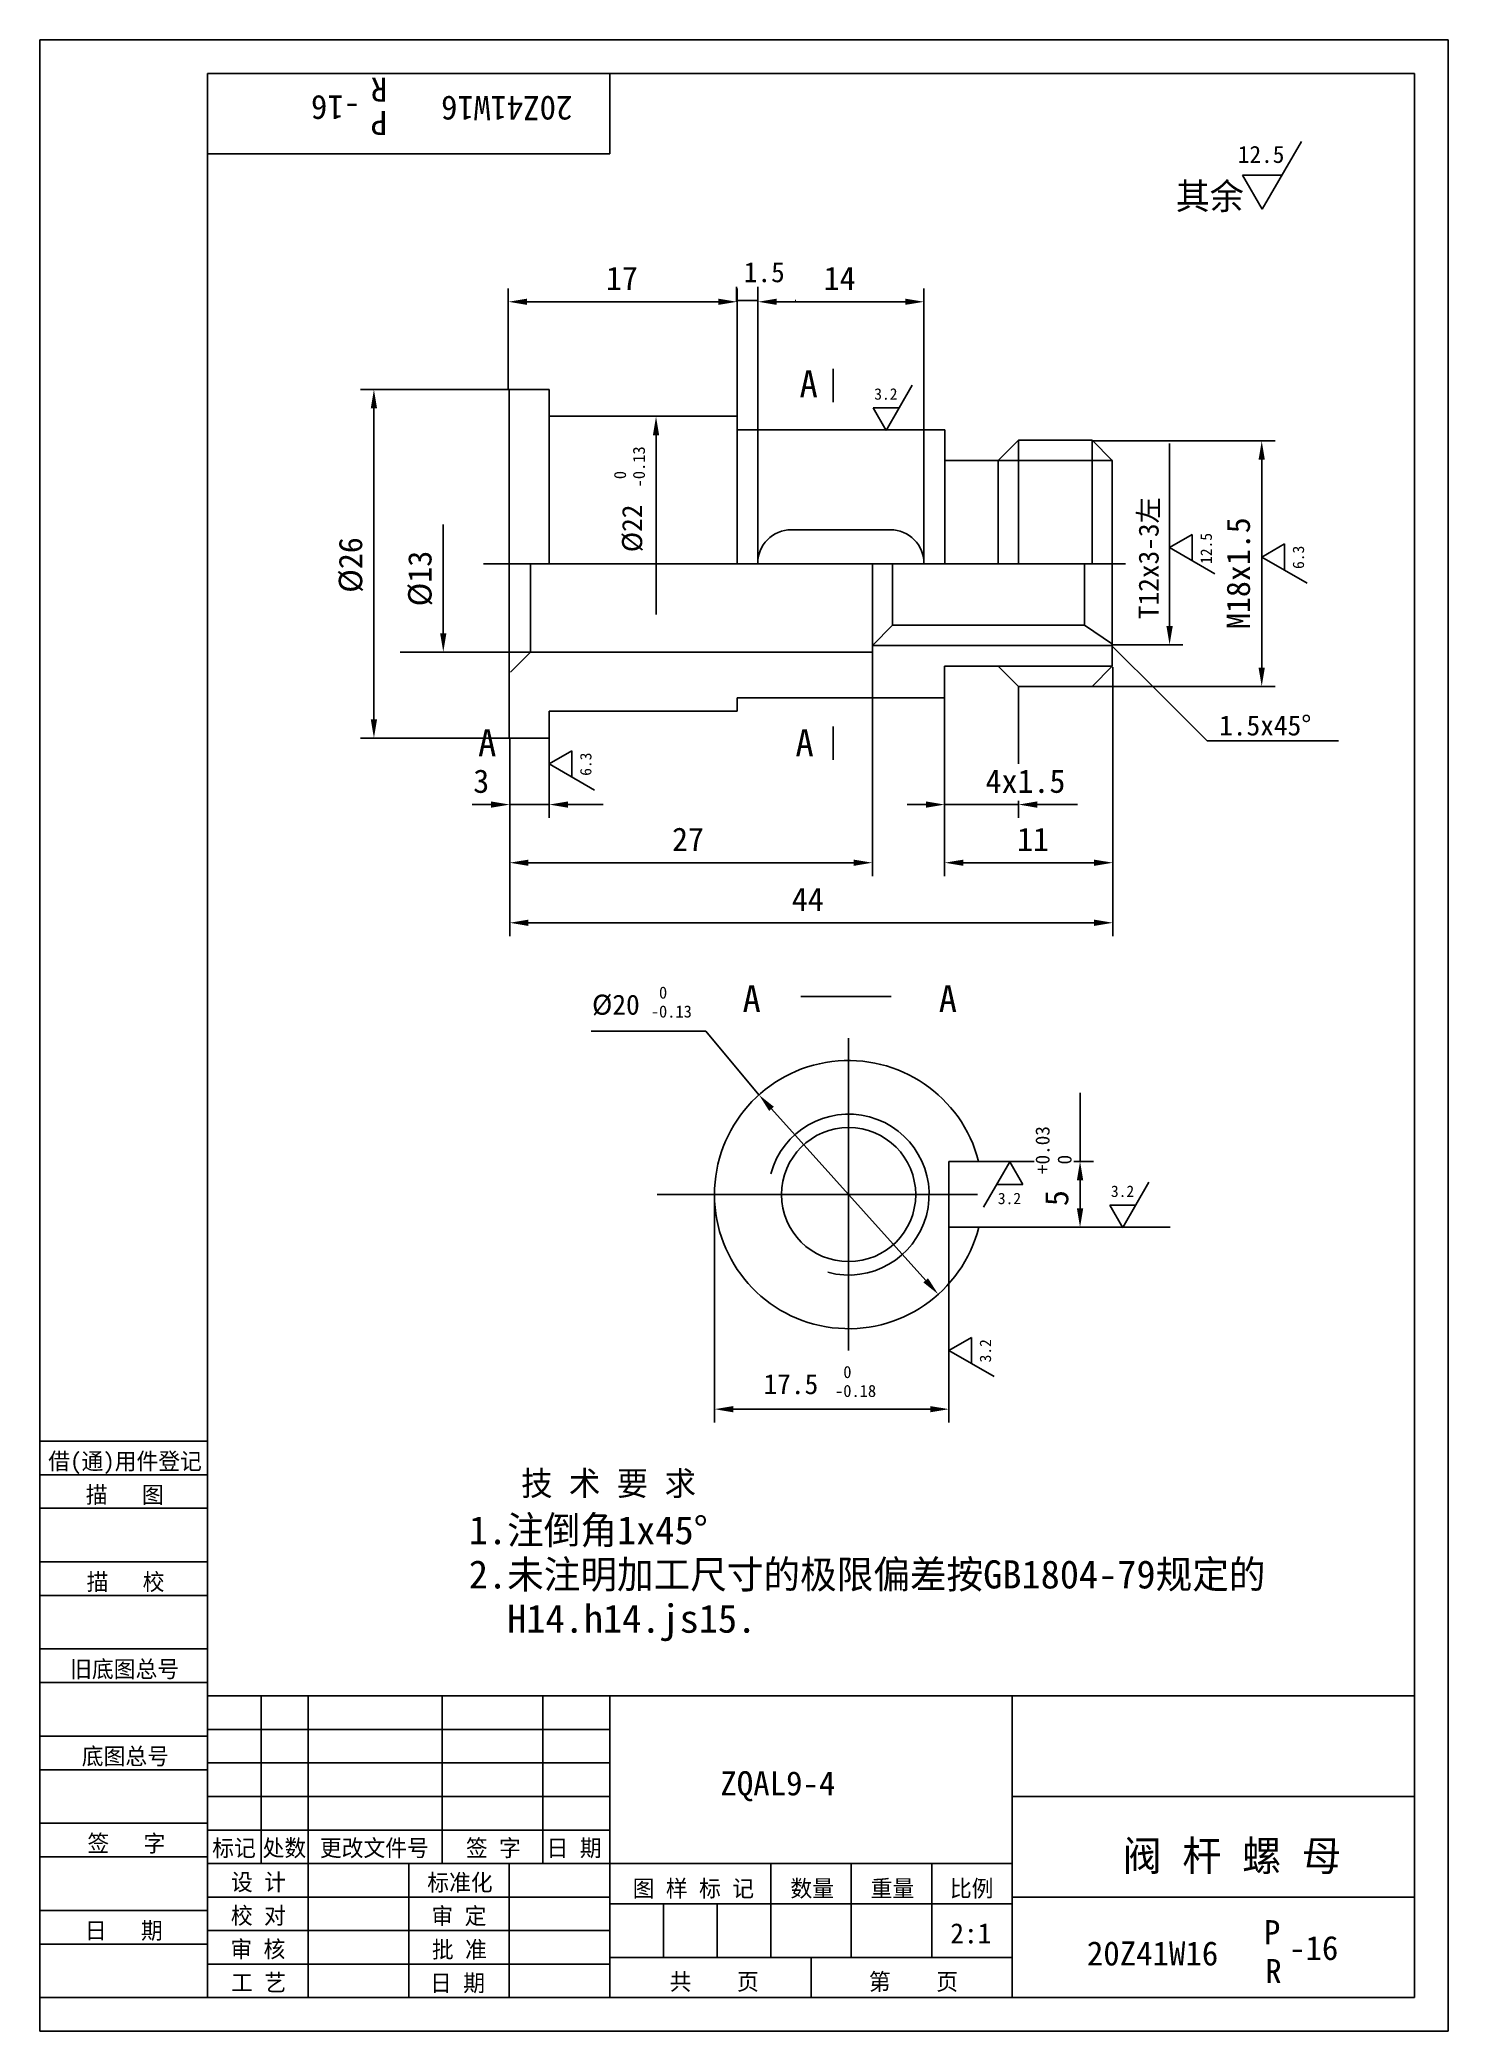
# Model space of a CAD drawing. Header units: metres. Extents: x 0 to 210, y 0 to 297.
import ezdxf

# ---------------------------------------------------------------- set-up
doc = ezdxf.new("R2010")
doc.units = ezdxf.units.M
for name, color, linetype in [('C', 6, 'Continuous'), ('D', 1, 'Continuous'), ('FL', 5, 'Continuous'), ('T', 7, 'Continuous'), ('TL', 4, 'Continuous')]:
    doc.layers.add(name, color=color, linetype=linetype)

# ---------------------------------------------------------------- blocks, each defined once
blk = doc.blocks.new('TUKUN4')
at = {"layer": 'FL'}
for p, q in [((0, 297), (0, 0)), ((210, 297), (0, 297)), ((210, 0), (210, 297)), ((0, 78), (25, 78)), ((0, 70), (25, 70)), ((0, 65), (25, 65)), ((0, 57), (25, 57)), ((0, 52), (25, 52)), ((33, 25), (33, 50)), ((40, 5), (40, 50)), ((60, 25), (60, 50)), ((75, 25), (75, 50)), ((25, 45), (85, 45)), ((0, 44), (25, 44)), ((0, 39), (25, 39)), ((25, 40), (85, 40)), ((25, 35), (85, 35)), ((0, 31), (25, 31)), ((25, 30), (85, 30)), ((0, 26), (25, 26)), ((70, 5), (70, 25)), ((0, 18), (25, 18)), ((25, 20), (85, 20)), ((25, 15), (85, 15)), ((0, 13), (25, 13)), ((25, 10), (85, 10)), ((0, 0), (210, 0))]:
    blk.add_line(p, q, dxfattribs=at)
at = {"layer": 'TL'}
for p, q in [((25, 5), (25, 292)), ((205, 292), (25, 292)), ((85, 292), (85, 280)), ((205, 5), (205, 292)), ((85, 280), (25, 280)), ((0, 88), (25, 88)), ((0, 83), (25, 83)), ((205, 50), (25, 50)), ((85, 5), (85, 50)), ((145, 5), (145, 50)), ((205, 35), (145, 35)), ((145, 25), (25, 25)), ((55, 5), (55, 25)), ((109, 11), (109, 25)), ((121, 11), (121, 25)), ((133, 11), (133, 25)), ((85, 19), (145, 19)), ((93, 11), (93, 19)), ((101, 11), (101, 19)), ((205, 20), (145, 20)), ((145, 11), (85, 11)), ((115, 5), (115, 11)), ((0, 5), (205, 5))]:
    blk.add_line(p, q, dxfattribs=at)
at = {"layer": 'T'}
for s, p in [('借(通)用件登记', (1.26, 83.76)), ('描   图', (6.86, 78.76)), ('描   校', (6.98, 65.76)), ('旧底图总号', (4.52, 52.76)), ('底图总号', (6.25, 39.76)), ('签   字', (7.1, 26.76)), ('标记', (25.71, 26.07)), ('处数', (33.22, 26.07)), ('更改文件号', (41.75, 26.07)), ('签 字', (63.53, 26.07)), ('日 期', (75.57, 26.07)), ('设 计', (28.5, 20.99)), ('标准化', (57.77, 20.93)), ('图 样 标 记', (88.4, 20.04)), ('数量', (111.92, 20.04)), ('重量', (123.88, 20.04)), ('比例', (135.7, 20.04)), ('校 对', (28.48, 15.99)), ('审 定', (58.39, 15.93)), ('日   期', (6.72, 13.76)), ('审 核', (28.41, 10.99)), ('批 准', (58.46, 10.93)), ('共    页', (93.91, 6.13)), ('第    页', (123.62, 6.13)), ('工 艺', (28.52, 5.99)), ('日 期', (58.18, 5.93))]:
    blk.add_text(s, height=2.5, dxfattribs=at).set_placement(p)

msp = doc.modelspace()

# ---------------------------------------------------------------- linework, layer by layer
at = {"layer": 'C'}
for p, q in [((66.16, 218.85), (161.9, 218.85)), ((120.6, 148.1), (120.6, 101.52)), ((120.6, 140.17), (120.6, 109.37)), ((92.06, 124.77), (139.84, 124.77)), ((105.2, 124.77), (136, 124.77))]:
    msp.add_line(p, q, dxfattribs=at)
at = {"layer": 'D'}
for p, q in [((188.13, 281.86), (182.28, 271.72)), ((182.28, 271.72), (179.35, 276.79)), ((179.35, 276.79), (185.21, 276.79)), ((69.85, 244.83), (69.85, 259.93)), ((103.9, 257.93), (103.9, 260.14)), ((103.97, 240.85), (103.97, 259.93)), ((107.04, 218.85), (107.04, 260.14)), ((131.84, 218.85), (131.84, 259.93)), ((72.65, 257.93), (101.17, 257.93)), ((103.9, 258.14), (107.04, 258.14)), ((107.08, 258.14), (107.08, 255.93)), ((109.88, 257.93), (129.04, 257.93)), ((112.64, 258.14), (112.73, 258.14)), ((69.97, 244.85), (47.82, 244.85)), ((130.1, 245.48), (126.2, 238.72)), ((49.82, 242.05), (49.82, 195.65)), ((124.25, 242.1), (128.15, 242.1)), ((126.2, 238.72), (124.25, 242.1)), ((91.88, 238.02), (91.88, 211.31)), ((156.99, 237.18), (184.2, 237.18)), ((168.46, 227.13), (168.46, 236.78)), ((142.92, 234.27), (159.95, 234.27)), ((182.2, 203.36), (182.2, 234.38)), ((168.46, 209.56), (168.46, 227.13)), ((60.16, 208.48), (60.16, 224.69)), ((168.46, 221.26), (171.84, 223.21)), ((171.84, 223.21), (171.84, 219.31)), ((175.22, 217.36), (168.46, 221.26)), ((182.2, 219.86), (185.58, 221.81)), ((188.96, 215.96), (182.2, 219.86)), ((185.58, 221.81), (185.58, 217.91)), ((73.16, 205.68), (53.72, 205.68)), ((124.15, 205.77), (124.15, 172.27)), ((124.16, 206.68), (159.95, 206.68)), ((159.86, 206.76), (170.46, 206.76)), ((159.92, 206.59), (166.99, 199.51)), ((142.92, 203.56), (159.95, 203.56)), ((160.01, 203.46), (160.01, 172.27)), ((145.92, 200.56), (145.92, 189.01)), ((156.92, 200.56), (184.2, 200.56)), ((166.99, 199.51), (174.06, 192.44)), ((134.92, 198.85), (134.92, 180.94)), ((69.97, 192.85), (47.82, 192.85)), ((70.06, 192.77), (70.06, 180.94)), ((75.94, 189.01), (79.32, 190.96)), ((75.97, 192.85), (75.97, 180.94)), ((79.32, 190.96), (79.32, 187.06)), ((174.06, 192.44), (193.67, 192.44)), ((82.7, 185.11), (75.94, 189.01)), ((67.26, 182.94), (64.46, 182.94)), ((70.06, 182.94), (75.97, 182.94)), ((78.77, 182.94), (81.57, 182.94)), ((81.57, 182.94), (84, 182.94)), ((132.12, 182.94), (129.32, 182.94)), ((134.92, 182.94), (145.92, 182.94)), ((145.92, 183.52), (145.92, 180.94)), ((148.72, 182.94), (151.52, 182.94)), ((151.52, 182.94), (154.72, 182.94)), ((70.06, 180.94), (70.06, 172.27)), ((134.92, 180.94), (134.92, 172.27)), ((70.06, 172.27), (70.06, 163.31)), ((72.86, 174.27), (121.35, 174.27)), ((137.72, 174.27), (157.21, 174.27)), ((160.01, 172.27), (160.01, 163.31)), ((72.86, 165.31), (157.21, 165.31)), ((113.47, 154.32), (126.92, 154.32)), ((99.31, 149.15), (82.22, 149.15)), ((107.23, 139.65), (99.31, 149.15)), ((155.11, 129.72), (155.11, 139.97)), ((132.1, 111.98), (109.1, 137.57)), ((139.98, 129.72), (148.28, 129.72)), ((140.73, 122.9), (144.63, 129.66)), ((144.63, 129.66), (146.58, 126.28)), ((154.2, 129.72), (157.11, 129.72)), ((100.6, 124.77), (100.6, 90.77)), ((146.58, 126.28), (142.68, 126.28)), ((155.11, 126.92), (155.11, 122.7)), ((165.39, 126.64), (161.49, 119.88)), ((159.54, 123.19), (163.44, 123.19)), ((161.49, 119.81), (159.54, 123.19)), ((135.56, 119.9), (135.56, 90.77)), ((139.99, 119.9), (157.11, 119.9)), ((157.11, 119.9), (168.54, 119.9)), ((135.53, 101.52), (138.91, 103.48)), ((142.29, 97.62), (135.53, 101.52)), ((138.91, 103.48), (138.91, 99.57)), ((103.4, 92.77), (132.76, 92.77))]:
    msp.add_line(p, q, dxfattribs=at)
for points in [[(72.65, 258.4), (72.65, 257.47), (69.85, 257.93)], [(101.17, 258.4), (101.17, 257.47), (103.97, 257.93)], [(109.88, 258.4), (109.88, 257.47), (107.08, 257.93)], [(129.04, 258.4), (129.04, 257.47), (131.84, 257.93)], [(49.35, 242.05), (50.28, 242.05), (49.82, 244.85)], [(91.42, 238.02), (92.35, 238.02), (91.88, 240.82)], [(181.73, 234.38), (182.66, 234.38), (182.2, 237.18)], [(59.69, 208.48), (60.62, 208.48), (60.16, 205.68)], [(167.99, 209.56), (168.93, 209.56), (168.46, 206.76)], [(181.73, 203.36), (182.66, 203.36), (182.2, 200.56)], [(49.35, 195.65), (50.28, 195.65), (49.82, 192.85)], [(67.26, 183.41), (67.26, 182.47), (70.06, 182.94)], [(78.77, 183.41), (78.77, 182.47), (75.97, 182.94)], [(132.12, 183.41), (132.12, 182.47), (134.92, 182.94)], [(148.72, 183.41), (148.72, 182.47), (145.92, 182.94)], [(72.86, 174.73), (72.86, 173.8), (70.06, 174.27)], [(121.35, 174.73), (121.35, 173.8), (124.15, 174.27)], [(137.72, 174.73), (137.72, 173.8), (134.92, 174.27)], [(157.21, 174.73), (157.21, 173.8), (160.01, 174.27)], [(72.86, 165.78), (72.86, 164.84), (70.06, 165.31)], [(157.21, 165.78), (157.21, 164.84), (160.01, 165.31)], [(108.75, 137.25), (109.45, 137.88), (107.23, 139.65)], [(154.64, 126.92), (155.58, 126.92), (155.11, 129.72)], [(154.64, 122.7), (155.58, 122.7), (155.11, 119.9)], [(131.75, 111.67), (132.44, 112.29), (133.97, 109.9)], [(103.4, 93.23), (103.4, 92.3), (100.6, 92.77)], [(132.76, 93.23), (132.76, 92.3), (135.56, 92.77)]]:
    msp.add_solid(points, dxfattribs=at)
at = {"layer": 'FL'}
msp.add_arc((120.6, 124.77), 12, 255, 165, dxfattribs=at)
at = {"layer": 'TL'}
for p, q in [((118.29, 247.95), (118.29, 242.96)), ((69.97, 244.85), (75.97, 244.85)), ((69.97, 218.85), (69.97, 244.85)), ((75.97, 244.85), (75.97, 240.85)), ((75.97, 240.85), (75.97, 218.94)), ((75.97, 240.85), (103.97, 240.85)), ((103.97, 240.85), (103.97, 238.85)), ((103.97, 238.85), (103.97, 218.94)), ((103.97, 238.85), (134.97, 238.85)), ((134.97, 238.85), (134.97, 230.85)), ((142.92, 234.27), (145.92, 237.27)), ((145.92, 237.27), (145.92, 218.92)), ((145.92, 237.27), (156.92, 237.27)), ((156.92, 237.27), (156.92, 218.92)), ((156.92, 237.27), (159.92, 234.27)), ((134.92, 234.27), (142.92, 234.27)), ((142.92, 234.27), (142.92, 218.92)), ((159.92, 234.27), (159.92, 218.92)), ((134.97, 230.85), (134.97, 218.94)), ((112.04, 223.92), (126.84, 223.92)), ((69.97, 218.85), (69.97, 202.77)), ((73.16, 205.68), (73.16, 218.94)), ((124.16, 206.74), (124.16, 218.94)), ((127.16, 209.68), (127.16, 218.94)), ((155.76, 209.68), (155.76, 218.82)), ((159.92, 206.74), (159.92, 218.92)), ((124.16, 206.68), (127.16, 209.68)), ((127.16, 209.68), (155.16, 209.68)), ((155.16, 209.68), (155.76, 209.68)), ((159.97, 206.85), (155.76, 209.68)), ((70.17, 202.68), (73.16, 205.68)), ((73.16, 205.68), (124.16, 205.68)), ((124.16, 205.68), (124.16, 206.74)), ((124.16, 205.68), (124.16, 206.68)), ((159.92, 203.56), (159.92, 206.68)), ((69.97, 202.77), (69.97, 192.85)), ((134.92, 203.56), (134.92, 198.79)), ((134.92, 203.56), (142.92, 203.56)), ((142.92, 203.56), (145.92, 200.56)), ((156.92, 200.56), (159.92, 203.56)), ((145.92, 200.56), (156.92, 200.56)), ((75.97, 192.85), (75.97, 196.85)), ((75.97, 196.85), (103.97, 196.85)), ((103.97, 196.85), (103.97, 198.85)), ((103.97, 198.85), (134.97, 198.85)), ((118.29, 189.61), (118.29, 194.6)), ((69.97, 192.85), (75.97, 192.85)), ((135.56, 129.72), (139.98, 129.72)), ((135.56, 129.72), (135.56, 119.9)), ((135.56, 119.9), (139.99, 119.9))]:
    msp.add_line(p, q, dxfattribs=at)
msp.add_lwpolyline([(130.6, 124.77, 1), (110.6, 124.77, 1), (130.6, 124.77, 1)], format="xyb", dxfattribs=at)
for centre, radius, start, end in [((112.04, 218.92), 5, 90, 180.75), ((126.84, 218.92), 5, 359.25, 90), ((120.6, 124.77), 20, 14.33, 345.89)]:
    msp.add_arc(centre, radius, start, end, dxfattribs=at)

# ---------------------------------------------------------------- block references
at = {"layer": 'D'}
msp.add_blockref('TUKUN4', (0, 0), dxfattribs=at)

# ---------------------------------------------------------------- texts
for s, height, rotation, p in [('R', 3.6, 180, (51.8, 291.37)), ('-16', 3.6, 180, (47.77, 288.7)), ('20Z41W16', 3.6, 180, (79.42, 288.61)), ('P', 3.6, 180, (51.8, 286.4)), ('-0.13', 1.8, 90, (90.23, 230.25)), (' 0', 1.8, 90, (87.41, 230.25)), ('%%c22', 3, 90, (89.81, 220.58)), ('T12x3-3左', 3, 90, (166.83, 210.59)), ('12.5', 1.7, 90, (174.77, 218.83)), ('M18x1.5', 3.5, 90, (180.45, 209.12)), ('%%C26', 3.5, 90, (48.07, 214.52)), ('%%C13', 3.5, 90, (58.41, 212.5)), ('6.3', 1.7, 90, (188.51, 218.08)), ('6.3', 1.7, 90, (82.25, 187.23)), ('+0.03', 2.1, 90, (150.56, 127.84)), (' 0', 2.1, 90, (153.85, 127.84)), ('5', 3.5, 90, (153.36, 123.06)), ('3.2', 1.7, 90, (141.84, 99.74))]:
    msp.add_text(s, height=height, rotation=rotation, dxfattribs=at).set_placement(p)
for s, height, p in [('12.5', 2.55, (178.64, 278.64)), ('其余', 3.9, (169.38, 271.72)), ('17', 3.5, (84.41, 259.68)), ('1.5', 3, (104.96, 260.85)), ('14', 3.5, (116.87, 259.68)), ('A', 4, (113.28, 243.7)), ('3.2', 1.7, (124.42, 243.33)), ('1.5x45%%d', 3, (175.85, 193.25)), ('A', 4, (65.35, 190.16)), ('A', 4, (112.67, 190.16)), ('3', 3.5, (64.63, 184.69)), ('4x1.5', 3.5, (141.02, 184.69)), ('27', 3.5, (94.27, 176.02)), ('11', 3.5, (145.72, 176.02)), ('44', 3.5, (112.12, 167.06)), ('%%c20', 3, (82.34, 151.6)), (' 0', 1.8, (91.1, 154)), ('A', 4, (104.78, 151.99)), ('A', 4, (134.04, 151.99)), ('-0.13', 1.8, (91.1, 151.18)), ('3.2', 1.7, (142.85, 123.35)), ('3.2', 1.7, (159.71, 124.42)), (' 0', 1.8, (118.58, 97.41)), ('17.5', 3, (107.91, 95.01)), ('-0.18', 1.8, (118.58, 94.59)), ('技 术 要 求', 3.6, (71.77, 79.9)), ('1.注倒角1x45%%d', 4.2, (63.97, 72.63)), ('2.未注明加工尺寸的极限偏差按GB1804-79规定的', 4.2, (63.97, 66.03)), ('  H14.h14.js15.', 4.2, (63.97, 59.43)), ('ZQAL9-4', 3.6, (101.48, 35.17)), ('阀 杆 螺 母', 4.5, (161.45, 23.91)), ('2:1', 3, (135.76, 13.1)), ('P', 3.6, (182.53, 12.96)), ('20Z41W16', 3.6, (156.13, 9.8)), ('-16', 3.6, (186.28, 10.61)), ('R', 3.6, (182.72, 7.17))]:
    msp.add_text(s, height=height, dxfattribs=at).set_placement(p)

doc.saveas('drawing.dxf')
